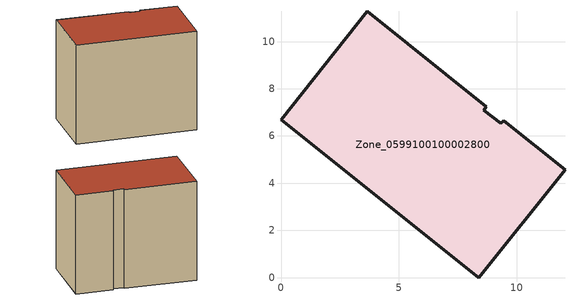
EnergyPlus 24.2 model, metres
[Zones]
Zone_0599100100002800
 floor ground (C_G): 0,6.7 3.66,11.28 8.7,7.24 8.58,7.09 9.31,6.53 9.45,6.64 12.03,4.57 8.39,0 z0.4
 wall outside (C_F): 3.66,11.28 0,6.7 8.39,0 12.03,4.57 9.45,6.64 9.31,6.53 8.58,7.09 8.7,7.24 3.66,11.28 z0.4:9.48
 roof outside (C_R): 9.45,6.64 9.31,6.53 8.58,7.09 8.7,7.24 3.66,11.28 0,6.7 8.39,0 12.03,4.57 z9.48
[BUILDING]
Pand.0599100100002800: North Axis=0; Terrain=City; Loads Convergence Tolerance Value=0.04; Temperature Convergence Tolerance Value=0.4; Solar Distribution=FullExterior; Maximum Number of Warmup Days=25; Minimum Number of Warmup Days=1
[Site:Location]
Rotterdam.The.Hague.AP_ZH_NLD Design_Conditions: Latitude=51.96; Longitude=4.45; Time Zone=1; Elevation=-4.5
[SITE:GROUNDTEMPERATURE:BUILDINGSURFACE]
18, 18, 18, 18, 18, 18, 18, 18, 18, 18, 18, 18
[MATERIAL] Thermal Absorptance=0.9; Solar Absorptance=0.7; Visible Absorptance=0.7
Name | Roughness | Thickness | Conductivity | Density | Specific Heat
G.TC.2006-2014 | MediumSmooth | 0.15 | 0.06 | 540 | 1210
F.TC.2006-2014 | Rough | 0.3 | 0.12 | 1920 | 840
R.TC.2006-2014 | MediumRough | 0.2 | 0.08 | 1500 | 1000
[CONSTRUCTION]
C_G: G.TC.2006-2014
C_F: F.TC.2006-2014
C_R: R.TC.2006-2014
[ZONE]
Zone_0599100100002800: Type=1; Multiplier=1; Ceiling Height=Autocalculate; Volume=Autocalculate; Floor Area=autocalculate; Part of Total Floor Area=Yes
[ZONEINFILTRATION:DESIGNFLOWRATE]
Infil_Zone_0599100100002800: Zone or ZoneList or Space or SpaceList=Zone_0599100100002800; Schedule=AlwaysOn; Design Flow Rate Calculation Method=Flow/Area; Flow Rate per Floor Area=0.0015; Constant Term Coefficient=1; Temperature Term Coefficient=0; Velocity Term Coefficient=0; Velocity Squared Term Coefficient=0
[HVACTEMPLATE:ZONE:IDEALLOADSAIRSYSTEM]
Zone_0599100100002800: Maximum Heating Supply Air Temperature=50; Minimum Cooling Supply Air Temperature=13; Maximum Heating Supply Air Humidity Ratio=0.0156; Minimum Cooling Supply Air Humidity Ratio=0.0077; Heating Limit=NoLimit; Cooling Limit=NoLimit; Dehumidification Control Type=ConstantSensibleHeatRatio; Cooling Sensible Heat Ratio=0.7; Dehumidification Setpoint=60; Humidification Control Type=None; Humidification Setpoint=30; Outdoor Air Method=None; Outdoor Air Flow Rate per Person=0.00944; Outdoor Air Flow Rate per Zone Floor Area=0; Outdoor Air Flow Rate per Zone=0; Demand Controlled Ventilation Type=None; Outdoor Air Economizer Type=NoEconomizer; Heat Recovery Type=None; Sensible Heat Recovery Effectiveness=0.7; Latent Heat Recovery Effectiveness=0.65
[ZONECONTROL:THERMOSTAT]
ThermostatControl_Zone_0599100100002800: Zone or ZoneList=Zone_0599100100002800; Control Type Schedule=DualSetpointControlType; Control 1=Thermostat_Zone_0599100100002800; Temperature Difference Between Cutout And Setpoint=0
[THERMOSTATSETPOINT:DUALSETPOINT]
Thermostat_Zone_0599100100002800: Heating Setpoint Temperature Schedule=HeatingSetpoint_Zone_0599100100002800; Cooling Setpoint Temperature Schedule=CoolingSetpoint_Zone_0599100100002800
[SCHEDULE:COMPACT]
HeatingSetpoint_Zone_0599100100002800: Through: 12/31, For: AllDays, Until: 24:00, 21
CoolingSetpoint_Zone_0599100100002800: Through: 12/31, For: AllDays, Until: 24:00, 24
DualSetpointControlType: Through: 12/31, For: AllDays, Until: 24:00, 4
AlwaysOn: Through: 12/31, For: AllDays, Until: 24:00, 1
